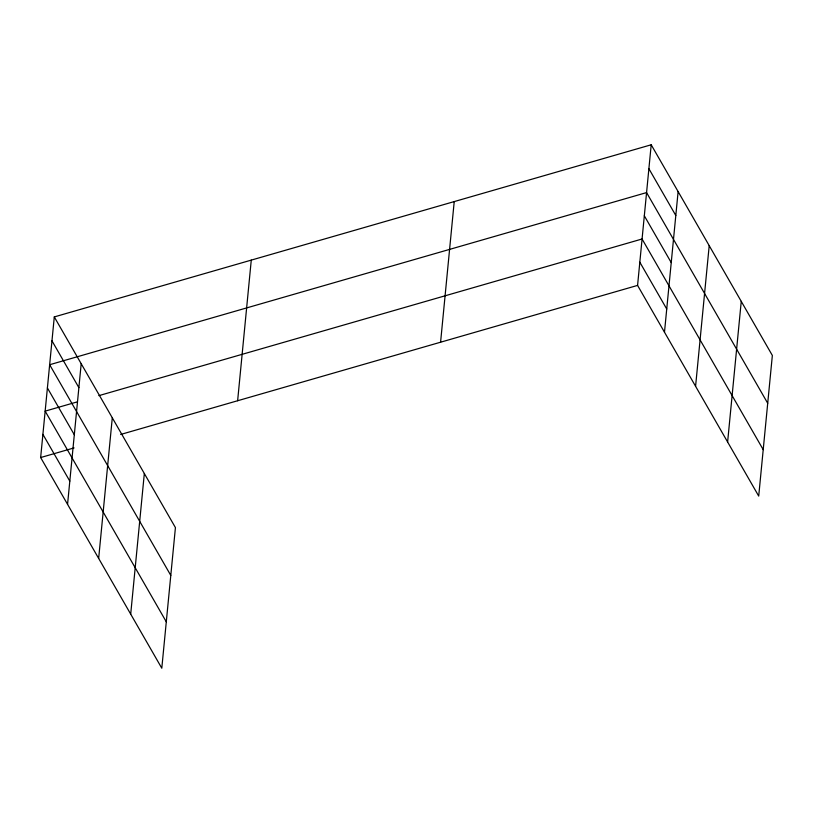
<?xml version="1.0" encoding="UTF-8"?>
<svg xmlns="http://www.w3.org/2000/svg" width="813" height="813" viewBox="0 0 813 813"><rect width="100%" height="100%" fill="white"/><g stroke="black" fill="none" stroke-linecap="round" stroke-linejoin="round"><path stroke-width="1.22" d="M54.288 316.918L175.425 527.596L161.797 668.215L40.65 457.546L54.288 316.918L651.203 144.785L772.35 355.454L758.712 496.082L637.575 285.404L651.203 144.785M67.56 504.345L81.198 363.716M98.658 558.429L112.296 417.801M130.7 614.14L144.328 473.512M237.63 400.738L251.268 260.109M440.585 342.212L454.223 201.583M664.485 332.212L678.123 191.583M695.582 386.287L709.21 245.658M727.615 442.008L741.253 301.379M77.387 401.846L45.152 411.134L166.289 621.813M98.871 395.646L642.067 239.002L763.214 449.67M40.65 457.546L74.074 447.902M120.639 434.477L637.575 285.404M648.886 168.687L675.796 215.486M767.716 403.268L646.569 192.59L49.654 364.732L170.791 575.411M644.323 215.801L671.233 262.599M639.821 262.203L666.731 309.001M51.971 340.83L78.881 387.628M47.398 387.933L74.308 434.742M42.896 434.345L69.816 481.144"/></g></svg>
